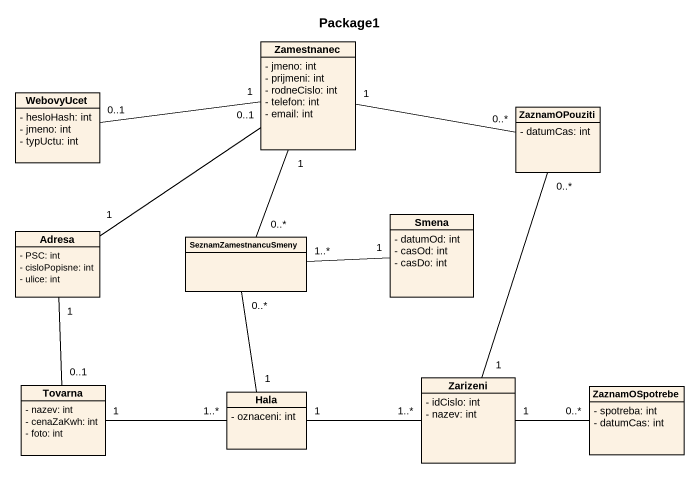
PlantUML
@startuml
title Package1
hide circle
hide empty members
skinparam classAttributeIconSize 0
class Zamestnanec {
  - jmeno: int
  - prijmeni: int
  - rodneCislo: int
  - telefon: int
  - email: int
}
class WebovyUcet {
  - hesloHash: int
  - jmeno: int
  - typUctu: int
}
class ZaznamOPouziti {
  - datumCas: int
}
class Smena {
  - datumOd: int
  - casOd: int
  - casDo: int
}
class Adresa {
  - PSC: int
  - cisloPopisne: int
  - ulice: int
}
class SeznamZamestnancuSmeny
class Tovarna {
  - nazev: int
  - cenaZaKwh: int
  - foto: int
}
class Hala {
  - oznaceni: int
}
class Zarizeni {
  - idCislo: int
  - nazev: int
}
class ZaznamOSpotrebe {
  - spotreba: int
  - datumCas: int
}
Zamestnanec "1" -right- "0..*" ZaznamOPouziti
Zamestnanec "1" -- "0..*" SeznamZamestnancuSmeny
WebovyUcet "0..1" -right- "1" Zamestnanec
ZaznamOPouziti "0..*" -- "1" Zarizeni
Adresa "1" -up- "0..1" Zamestnanec
Adresa "1" -- "0..1" Tovarna
SeznamZamestnancuSmeny "1..*" -right- "1" Smena
SeznamZamestnancuSmeny "0..*" -- "1" Hala
Tovarna "1" -right- "1..*" Hala
Hala "1" -right- "1..*" Zarizeni
Zarizeni "1" -right- "0..*" ZaznamOSpotrebe
@enduml
